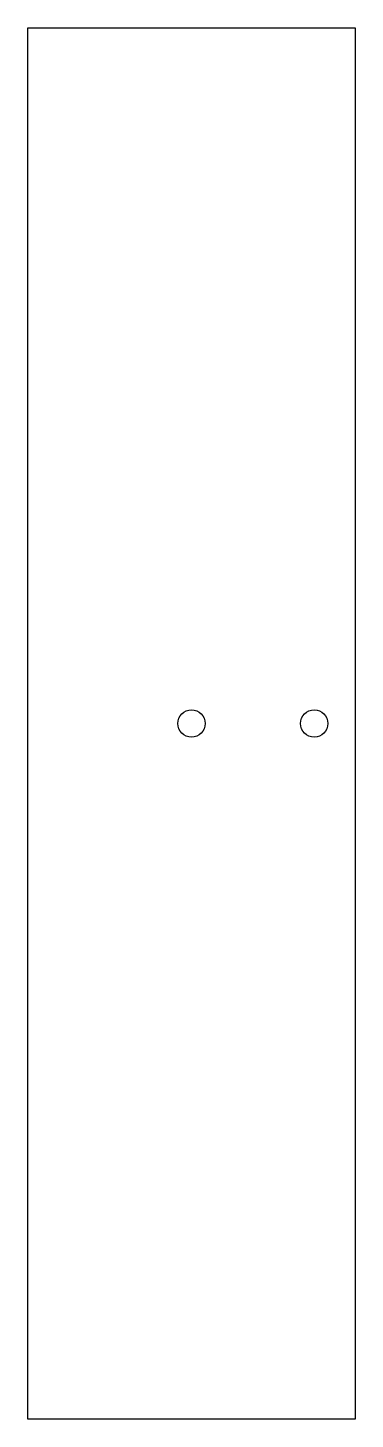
# Model space of a CAD drawing. Header units: millimetres. Extents: x -20 to 20, y -85 to 85.
import ezdxf

# ---------------------------------------------------------------- set-up
doc = ezdxf.new("R2010")
doc.units = ezdxf.units.MM
doc.layers.get('0').update_dxf_attribs({"linetype": 'CONTINUOUS'})

msp = doc.modelspace()

# ---------------------------------------------------------------- linework, layer by layer
msp.add_lwpolyline([(20, -85), (-20, -85), (-20, 85), (20, 85)], close=True)
for centre in [(0, 0), (15, 0)]:
    msp.add_circle(centre, 1.67)

doc.saveas('drawing.dxf')
